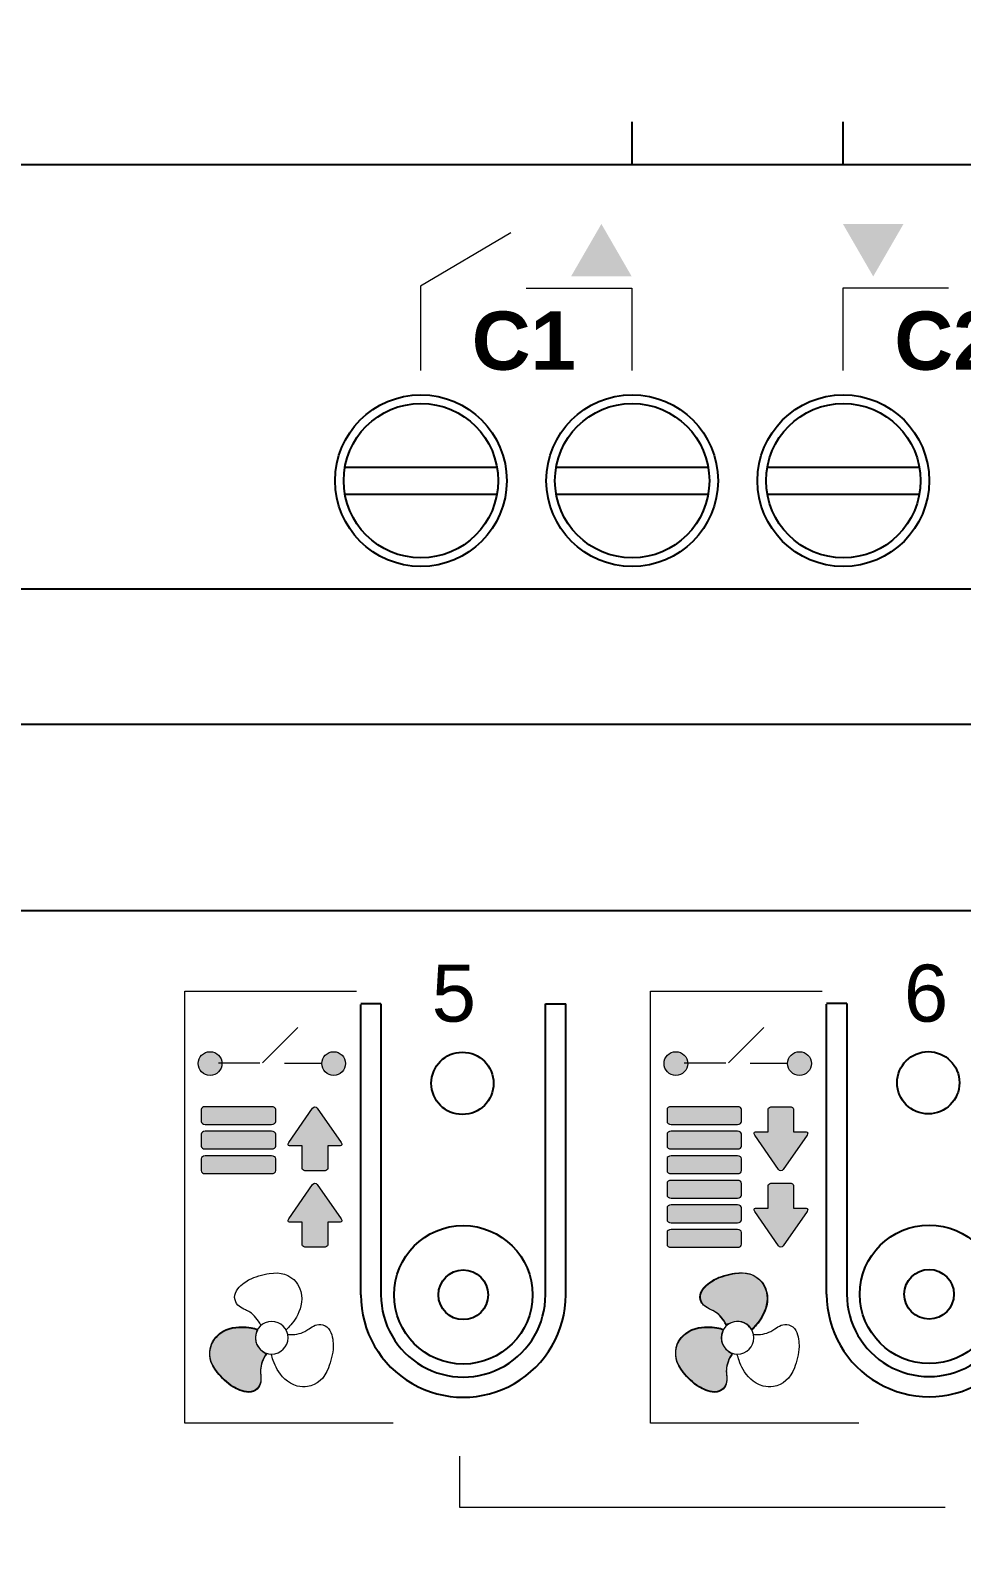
# Model space of a CAD drawing. Header units: millimetres. Extents: x -174 to 283928, y 1291 to 21053.
# Drawn here: x 9921.09 to 9949.08, y 20544.6 to 20590.21 of the extents above; entities that cross this region are included whole.
import ezdxf
from ezdxf.enums import TextEntityAlignment as Align

# ---------------------------------------------------------------- set-up
doc = ezdxf.new("R2010")
doc.units = ezdxf.units.MM
doc.layers.add('Enclosure', color=7, linetype='Continuous')
doc.layers.add('Serigraph', color=7, linetype='Continuous')
doc.styles.add('Arial Rounded', font='')
doc.styles.get("Standard").update_dxf_attribs({"font": 'arial.ttf'})
doc.styles.get('Arial Rounded').set_extended_font_data('Arial Rounded MT Bold')

# ---------------------------------------------------------------- blocks, each defined once
blk = doc.blocks.new('*U215')
at = {"ltscale": 2}
blk.add_lwpolyline([(0, 20), (0, -20), (840, -20), (840, 20), (0, 20)], dxfattribs=at)
blk = doc.blocks.new('ZIO-MB24_ENVOLVENTE')
at = {"layer": 'Enclosure'}
for p, q in [((0, 45), (211.6, 45)), ((9.504, 32.245), (202.283, 32.245)), ((202.283, 28.172), (9.504, 28.172)), ((211.6, 22.571), (0, 22.571)), ((75.936, 11.026), (75.936, 19.751)), ((76.543, 19.768), (76.543, 11.026)), ((81.487, 11.026), (81.487, 19.768)), ((82.094, 11.026), (82.094, 19.768)), ((89.936, 11.042), (89.936, 19.767)), ((90.543, 19.784), (90.543, 11.042))]:
    blk.add_line(p, q, dxfattribs=at)
at = {"layer": 'Enclosure', "lineweight": 25}
for p, q in [((76.543, 19.768), (75.936, 19.768)), ((81.487, 19.768), (82.094, 19.768)), ((90.543, 19.784), (89.936, 19.784))]:
    blk.add_line(p, q, dxfattribs=at)
at = {"layer": 'Enclosure'}
for points in [[(75.457, 35.901), (80.027, 35.901)], [(81.806, 35.901), (86.376, 35.901)], [(88.151, 35.901), (92.721, 35.901)], [(75.457, 35.095), (80.027, 35.095)], [(81.806, 35.095), (86.376, 35.095)], [(88.151, 35.095), (92.721, 35.095)]]:
    blk.add_lwpolyline(points, dxfattribs=at)
for centre, radius in [((77.742, 35.498), 2.58), ((84.091, 35.498), 2.58), ((90.436, 35.498), 2.58), ((77.742, 35.498), 2.32), ((84.091, 35.498), 2.32), ((90.436, 35.498), 2.32), ((78.99, 17.383), 0.936), ((92.99, 17.399), 0.936), ((79.015, 11.026), 2.081), ((93.015, 11.042), 2.081), ((79.015, 11.026), 0.746), ((93.015, 11.042), 0.746)]:
    blk.add_circle(centre, radius, dxfattribs=at)
for centre, radius, start in [((79.015, 11.026), 3.079, 180.0011), ((79.015, 11.026), 2.472, 179.9966), ((93.015, 11.042), 3.079, 180.0011), ((93.015, 11.042), 2.472, 179.9966)]:
    blk.add_arc(centre, radius, start, 0.0011, dxfattribs=at)
blk = doc.blocks.new('ZIO-MB24_SERIGRAFIA')
at = {"layer": 'Serigraph'}
h = blk.add_hatch(color=256, dxfattribs=at)
h.dxf.hatch_style = 2
h.paths.add_polyline_path([(84.077, 41.637), (83.166, 43.215), (82.254, 41.637)])
h = blk.add_hatch(color=256, dxfattribs=at)
h.dxf.hatch_style = 2
h.paths.add_polyline_path([(92.246, 43.215), (91.335, 41.637), (90.424, 43.215)])
h = blk.add_hatch(color=256, dxfattribs=at)
h.dxf.hatch_style = 1
h.paths.add_polyline_path([(71.762, 17.976, 1), (71.049, 17.976, 1)])
h = blk.add_hatch(color=256, dxfattribs=at)
h.dxf.hatch_style = 1
h.paths.add_polyline_path([(75.476, 17.976, 1), (74.763, 17.976, 1)])
h = blk.add_hatch(color=256, dxfattribs=at)
h.dxf.hatch_style = 1
h.paths.add_polyline_path([(85.762, 17.976, 1), (85.049, 17.976, 1)])
h = blk.add_hatch(color=256, dxfattribs=at)
h.dxf.hatch_style = 1
h.paths.add_polyline_path([(89.476, 17.976, 1), (88.763, 17.976, 1)])
h = blk.add_hatch(color=256, dxfattribs=at)
h.dxf.hatch_style = 2
edge = h.paths.add_edge_path()
edge.add_spline(control_points=[(71.262, 16.68), (71.194, 16.68), (71.138, 16.64), (71.138, 16.592), (71.138, 16.592), (71.138, 16.592), (71.138, 16.592), (71.138, 16.592), (71.138, 16.236), (71.138, 16.236), (71.138, 16.187), (71.194, 16.147), (71.262, 16.147), (71.262, 16.147), (71.262, 16.147), (71.262, 16.147), (71.262, 16.147), (73.256, 16.147), (73.256, 16.147), (73.325, 16.147), (73.381, 16.187), (73.381, 16.236), (73.381, 16.236), (73.381, 16.236), (73.381, 16.236), (73.381, 16.236), (73.381, 16.592), (73.381, 16.592), (73.381, 16.64), (73.325, 16.68), (73.256, 16.68), (73.256, 16.68), (73.256, 16.68), (73.256, 16.68), (73.256, 16.68), (71.262, 16.68), (71.262, 16.68)], knot_values=[0, 0, 0, 0, 1, 1, 1, 2, 2, 2, 3, 3, 3, 4, 4, 4, 5, 5, 5, 6, 6, 6, 7, 7, 7, 8, 8, 8, 9, 9, 9, 10, 10, 10, 11, 11, 11, 12, 12, 12, 12], degree=3, periodic=0)
h = blk.add_hatch(color=256, dxfattribs=at)
h.dxf.hatch_style = 2
edge = h.paths.add_edge_path()
edge.add_spline(control_points=[(75.345, 15.604), (75.345, 15.604), (74.628, 16.638), (74.628, 16.638), (74.589, 16.693), (74.526, 16.693), (74.488, 16.638), (74.488, 16.638), (73.771, 15.604), (73.771, 15.604), (73.735, 15.553), (73.747, 15.51), (73.796, 15.504), (73.796, 15.504), (74.175, 15.504), (74.175, 15.504), (74.175, 15.504), (74.175, 14.821), (74.175, 14.821), (74.175, 14.783), (74.232, 14.751), (74.302, 14.751), (74.302, 14.751), (74.813, 14.751), (74.813, 14.751), (74.883, 14.751), (74.941, 14.783), (74.941, 14.821), (74.941, 14.821), (74.941, 15.504), (74.941, 15.504), (74.941, 15.504), (75.32, 15.504), (75.32, 15.504), (75.368, 15.51), (75.381, 15.553), (75.345, 15.604)], knot_values=[0, 0, 0, 0, 1, 1, 1, 2, 2, 2, 3, 3, 3, 4, 4, 4, 5, 5, 5, 6, 6, 6, 7, 7, 7, 8, 8, 8, 9, 9, 9, 10, 10, 10, 11, 11, 11, 12, 12, 12, 12], degree=3, periodic=0)
h = blk.add_hatch(color=256, dxfattribs=at)
h.dxf.hatch_style = 2
edge = h.paths.add_edge_path()
edge.add_spline(control_points=[(85.262, 16.68), (85.194, 16.68), (85.138, 16.64), (85.138, 16.592), (85.138, 16.592), (85.138, 16.592), (85.138, 16.592), (85.138, 16.592), (85.138, 16.236), (85.138, 16.236), (85.138, 16.187), (85.194, 16.147), (85.262, 16.147), (85.262, 16.147), (85.262, 16.147), (85.262, 16.147), (85.262, 16.147), (87.256, 16.147), (87.256, 16.147), (87.325, 16.147), (87.381, 16.187), (87.381, 16.236), (87.381, 16.236), (87.381, 16.236), (87.381, 16.236), (87.381, 16.236), (87.381, 16.592), (87.381, 16.592), (87.381, 16.64), (87.325, 16.68), (87.256, 16.68), (87.256, 16.68), (87.256, 16.68), (87.256, 16.68), (87.256, 16.68), (85.262, 16.68), (85.262, 16.68)], knot_values=[0, 0, 0, 0, 1, 1, 1, 2, 2, 2, 3, 3, 3, 4, 4, 4, 5, 5, 5, 6, 6, 6, 7, 7, 7, 8, 8, 8, 9, 9, 9, 10, 10, 10, 11, 11, 11, 12, 12, 12, 12], degree=3, periodic=0)
h = blk.add_hatch(color=256, dxfattribs=at)
h.dxf.hatch_style = 2
edge = h.paths.add_edge_path()
edge.add_spline(control_points=[(87.773, 15.827), (87.773, 15.827), (88.49, 14.793), (88.49, 14.793), (88.528, 14.737), (88.591, 14.737), (88.63, 14.793), (88.63, 14.793), (89.347, 15.827), (89.347, 15.827), (89.382, 15.878), (89.37, 15.92), (89.322, 15.926), (89.322, 15.926), (88.943, 15.926), (88.943, 15.926), (88.943, 15.926), (88.943, 16.609), (88.943, 16.609), (88.943, 16.648), (88.885, 16.68), (88.815, 16.68), (88.815, 16.68), (88.304, 16.68), (88.304, 16.68), (88.234, 16.68), (88.177, 16.648), (88.177, 16.609), (88.177, 16.609), (88.177, 15.926), (88.177, 15.926), (88.177, 15.926), (87.797, 15.926), (87.797, 15.926), (87.749, 15.92), (87.737, 15.878), (87.773, 15.827)], knot_values=[0, 0, 0, 0, 1, 1, 1, 2, 2, 2, 3, 3, 3, 4, 4, 4, 5, 5, 5, 6, 6, 6, 7, 7, 7, 8, 8, 8, 9, 9, 9, 10, 10, 10, 11, 11, 11, 12, 12, 12, 12], degree=3, periodic=0)
h = blk.add_hatch(color=256, dxfattribs=at)
h.dxf.hatch_style = 2
edge = h.paths.add_edge_path()
edge.add_spline(control_points=[(71.262, 15.942), (71.194, 15.942), (71.138, 15.902), (71.138, 15.853), (71.138, 15.853), (71.138, 15.853), (71.138, 15.853), (71.138, 15.853), (71.138, 15.498), (71.138, 15.498), (71.138, 15.449), (71.194, 15.409), (71.262, 15.409), (71.262, 15.409), (71.262, 15.409), (71.262, 15.409), (71.262, 15.409), (73.256, 15.409), (73.256, 15.409), (73.325, 15.409), (73.381, 15.449), (73.381, 15.498), (73.381, 15.498), (73.381, 15.498), (73.381, 15.498), (73.381, 15.498), (73.381, 15.853), (73.381, 15.853), (73.381, 15.902), (73.325, 15.942), (73.256, 15.942), (73.256, 15.942), (73.256, 15.942), (73.256, 15.942), (73.256, 15.942), (71.262, 15.942), (71.262, 15.942)], knot_values=[0, 0, 0, 0, 1, 1, 1, 2, 2, 2, 3, 3, 3, 4, 4, 4, 5, 5, 5, 6, 6, 6, 7, 7, 7, 8, 8, 8, 9, 9, 9, 10, 10, 10, 11, 11, 11, 12, 12, 12, 12], degree=3, periodic=0)
h = blk.add_hatch(color=256, dxfattribs=at)
h.dxf.hatch_style = 2
edge = h.paths.add_edge_path()
edge.add_spline(control_points=[(85.262, 15.942), (85.194, 15.942), (85.138, 15.902), (85.138, 15.853), (85.138, 15.853), (85.138, 15.853), (85.138, 15.853), (85.138, 15.853), (85.138, 15.498), (85.138, 15.498), (85.138, 15.449), (85.194, 15.409), (85.262, 15.409), (85.262, 15.409), (85.262, 15.409), (85.262, 15.409), (85.262, 15.409), (87.256, 15.409), (87.256, 15.409), (87.325, 15.409), (87.381, 15.449), (87.381, 15.498), (87.381, 15.498), (87.381, 15.498), (87.381, 15.498), (87.381, 15.498), (87.381, 15.853), (87.381, 15.853), (87.381, 15.902), (87.325, 15.942), (87.256, 15.942), (87.256, 15.942), (87.256, 15.942), (87.256, 15.942), (87.256, 15.942), (85.262, 15.942), (85.262, 15.942)], knot_values=[0, 0, 0, 0, 1, 1, 1, 2, 2, 2, 3, 3, 3, 4, 4, 4, 5, 5, 5, 6, 6, 6, 7, 7, 7, 8, 8, 8, 9, 9, 9, 10, 10, 10, 11, 11, 11, 12, 12, 12, 12], degree=3, periodic=0)
h = blk.add_hatch(color=256, dxfattribs=at)
h.dxf.hatch_style = 2
edge = h.paths.add_edge_path()
edge.add_spline(control_points=[(71.262, 15.203), (71.194, 15.203), (71.138, 15.163), (71.138, 15.115), (71.138, 15.115), (71.138, 15.115), (71.138, 15.115), (71.138, 15.115), (71.138, 14.759), (71.138, 14.759), (71.138, 14.71), (71.194, 14.67), (71.262, 14.67), (71.262, 14.67), (71.262, 14.67), (71.262, 14.67), (71.262, 14.67), (73.256, 14.67), (73.256, 14.67), (73.325, 14.67), (73.381, 14.71), (73.381, 14.759), (73.381, 14.759), (73.381, 14.759), (73.381, 14.759), (73.381, 14.759), (73.381, 15.115), (73.381, 15.115), (73.381, 15.163), (73.325, 15.203), (73.256, 15.203), (73.256, 15.203), (73.256, 15.203), (73.256, 15.203), (73.256, 15.203), (71.262, 15.203), (71.262, 15.203)], knot_values=[0, 0, 0, 0, 1, 1, 1, 2, 2, 2, 3, 3, 3, 4, 4, 4, 5, 5, 5, 6, 6, 6, 7, 7, 7, 8, 8, 8, 9, 9, 9, 10, 10, 10, 11, 11, 11, 12, 12, 12, 12], degree=3, periodic=0)
h = blk.add_hatch(color=256, dxfattribs=at)
h.dxf.hatch_style = 2
edge = h.paths.add_edge_path()
edge.add_spline(control_points=[(85.262, 15.203), (85.194, 15.203), (85.138, 15.163), (85.138, 15.115), (85.138, 15.115), (85.138, 15.115), (85.138, 15.115), (85.138, 15.115), (85.138, 14.759), (85.138, 14.759), (85.138, 14.71), (85.194, 14.67), (85.262, 14.67), (85.262, 14.67), (85.262, 14.67), (85.262, 14.67), (85.262, 14.67), (87.256, 14.67), (87.256, 14.67), (87.325, 14.67), (87.381, 14.71), (87.381, 14.759), (87.381, 14.759), (87.381, 14.759), (87.381, 14.759), (87.381, 14.759), (87.381, 15.115), (87.381, 15.115), (87.381, 15.163), (87.325, 15.203), (87.256, 15.203), (87.256, 15.203), (87.256, 15.203), (87.256, 15.203), (87.256, 15.203), (85.262, 15.203), (85.262, 15.203)], knot_values=[0, 0, 0, 0, 1, 1, 1, 2, 2, 2, 3, 3, 3, 4, 4, 4, 5, 5, 5, 6, 6, 6, 7, 7, 7, 8, 8, 8, 9, 9, 9, 10, 10, 10, 11, 11, 11, 12, 12, 12, 12], degree=3, periodic=0)
h = blk.add_hatch(color=256, dxfattribs=at)
h.dxf.hatch_style = 2
edge = h.paths.add_edge_path()
edge.add_spline(control_points=[(75.345, 13.308), (75.345, 13.308), (74.628, 14.342), (74.628, 14.342), (74.589, 14.398), (74.526, 14.398), (74.488, 14.342), (74.488, 14.342), (73.771, 13.308), (73.771, 13.308), (73.735, 13.257), (73.747, 13.214), (73.796, 13.208), (73.796, 13.208), (74.175, 13.208), (74.175, 13.208), (74.175, 13.208), (74.175, 12.525), (74.175, 12.525), (74.175, 12.486), (74.232, 12.455), (74.302, 12.455), (74.302, 12.455), (74.813, 12.455), (74.813, 12.455), (74.883, 12.455), (74.941, 12.486), (74.941, 12.525), (74.941, 12.525), (74.941, 13.208), (74.941, 13.208), (74.941, 13.208), (75.32, 13.208), (75.32, 13.208), (75.368, 13.214), (75.381, 13.257), (75.345, 13.308)], knot_values=[0, 0, 0, 0, 1, 1, 1, 2, 2, 2, 3, 3, 3, 4, 4, 4, 5, 5, 5, 6, 6, 6, 7, 7, 7, 8, 8, 8, 9, 9, 9, 10, 10, 10, 11, 11, 11, 12, 12, 12, 12], degree=3, periodic=0)
h = blk.add_hatch(color=256, dxfattribs=at)
h.dxf.hatch_style = 2
edge = h.paths.add_edge_path()
edge.add_spline(control_points=[(85.262, 14.465), (85.194, 14.465), (85.138, 14.425), (85.138, 14.376), (85.138, 14.376), (85.138, 14.376), (85.138, 14.376), (85.138, 14.376), (85.138, 14.021), (85.138, 14.021), (85.138, 13.972), (85.194, 13.932), (85.262, 13.932), (85.262, 13.932), (85.262, 13.932), (85.262, 13.932), (85.262, 13.932), (87.256, 13.932), (87.256, 13.932), (87.325, 13.932), (87.381, 13.972), (87.381, 14.021), (87.381, 14.021), (87.381, 14.021), (87.381, 14.021), (87.381, 14.021), (87.381, 14.376), (87.381, 14.376), (87.381, 14.425), (87.325, 14.465), (87.256, 14.465), (87.256, 14.465), (87.256, 14.465), (87.256, 14.465), (87.256, 14.465), (85.262, 14.465), (85.262, 14.465)], knot_values=[0, 0, 0, 0, 1, 1, 1, 2, 2, 2, 3, 3, 3, 4, 4, 4, 5, 5, 5, 6, 6, 6, 7, 7, 7, 8, 8, 8, 9, 9, 9, 10, 10, 10, 11, 11, 11, 12, 12, 12, 12], degree=3, periodic=0)
h = blk.add_hatch(color=256, dxfattribs=at)
h.dxf.hatch_style = 2
edge = h.paths.add_edge_path()
edge.add_spline(control_points=[(87.773, 13.531), (87.773, 13.531), (88.49, 12.496), (88.49, 12.496), (88.528, 12.441), (88.591, 12.441), (88.63, 12.496), (88.63, 12.496), (89.347, 13.531), (89.347, 13.531), (89.382, 13.582), (89.37, 13.624), (89.322, 13.631), (89.322, 13.631), (88.943, 13.631), (88.943, 13.631), (88.943, 13.631), (88.943, 14.313), (88.943, 14.313), (88.943, 14.352), (88.885, 14.384), (88.815, 14.384), (88.815, 14.384), (88.304, 14.384), (88.304, 14.384), (88.234, 14.384), (88.177, 14.352), (88.177, 14.313), (88.177, 14.313), (88.177, 13.631), (88.177, 13.631), (88.177, 13.631), (87.797, 13.631), (87.797, 13.631), (87.749, 13.624), (87.737, 13.582), (87.773, 13.531)], knot_values=[0, 0, 0, 0, 1, 1, 1, 2, 2, 2, 3, 3, 3, 4, 4, 4, 5, 5, 5, 6, 6, 6, 7, 7, 7, 8, 8, 8, 9, 9, 9, 10, 10, 10, 11, 11, 11, 12, 12, 12, 12], degree=3, periodic=0)
h = blk.add_hatch(color=256, dxfattribs=at)
h.dxf.hatch_style = 2
edge = h.paths.add_edge_path()
edge.add_spline(control_points=[(85.262, 13.727), (85.194, 13.727), (85.138, 13.686), (85.138, 13.638), (85.138, 13.638), (85.138, 13.638), (85.138, 13.638), (85.138, 13.638), (85.138, 13.283), (85.138, 13.283), (85.138, 13.234), (85.194, 13.193), (85.262, 13.193), (85.262, 13.193), (85.262, 13.193), (85.262, 13.193), (85.262, 13.193), (87.256, 13.193), (87.256, 13.193), (87.325, 13.193), (87.381, 13.234), (87.381, 13.283), (87.381, 13.283), (87.381, 13.283), (87.381, 13.283), (87.381, 13.283), (87.381, 13.638), (87.381, 13.638), (87.381, 13.686), (87.325, 13.727), (87.256, 13.727), (87.256, 13.727), (87.256, 13.727), (87.256, 13.727), (87.256, 13.727), (85.262, 13.727), (85.262, 13.727)], knot_values=[0, 0, 0, 0, 1, 1, 1, 2, 2, 2, 3, 3, 3, 4, 4, 4, 5, 5, 5, 6, 6, 6, 7, 7, 7, 8, 8, 8, 9, 9, 9, 10, 10, 10, 11, 11, 11, 12, 12, 12, 12], degree=3, periodic=0)
h = blk.add_hatch(color=256, dxfattribs=at)
h.dxf.hatch_style = 2
edge = h.paths.add_edge_path()
edge.add_spline(control_points=[(85.262, 12.988), (85.194, 12.988), (85.138, 12.948), (85.138, 12.9), (85.138, 12.9), (85.138, 12.9), (85.138, 12.9), (85.138, 12.9), (85.138, 12.544), (85.138, 12.544), (85.138, 12.495), (85.194, 12.455), (85.262, 12.455), (85.262, 12.455), (85.262, 12.455), (85.262, 12.455), (85.262, 12.455), (87.256, 12.455), (87.256, 12.455), (87.325, 12.455), (87.381, 12.495), (87.381, 12.544), (87.381, 12.544), (87.381, 12.544), (87.381, 12.544), (87.381, 12.544), (87.381, 12.9), (87.381, 12.9), (87.381, 12.948), (87.325, 12.988), (87.256, 12.988), (87.256, 12.988), (87.256, 12.988), (87.256, 12.988), (87.256, 12.988), (85.262, 12.988), (85.262, 12.988)], knot_values=[0, 0, 0, 0, 1, 1, 1, 2, 2, 2, 3, 3, 3, 4, 4, 4, 5, 5, 5, 6, 6, 6, 7, 7, 7, 8, 8, 8, 9, 9, 9, 10, 10, 10, 11, 11, 11, 12, 12, 12, 12], degree=3, periodic=0)
h = blk.add_hatch(color=256, dxfattribs=at)
h.dxf.hatch_style = 2
edge = h.paths.add_edge_path()
edge.add_spline(control_points=[(86.913, 10.121), (86.832, 10.286), (86.713, 10.428), (86.58, 10.516), (86.542, 10.542), (86.497, 10.563), (86.448, 10.585), (86.323, 10.645), (86.182, 10.711), (86.137, 10.888), (86.114, 10.976), (86.13, 11.066), (86.181, 11.156), (86.271, 11.311), (86.45, 11.426), (86.547, 11.481), (86.742, 11.588), (86.97, 11.641), (87.169, 11.675), (87.501, 11.735), (87.796, 11.64), (87.975, 11.414), (88.035, 11.337), (88.086, 11.237), (88.115, 11.139), (88.199, 10.838), (88.089, 10.553), (87.981, 10.366), (87.934, 10.284), (87.877, 10.205), (87.814, 10.13), (87.766, 10.075), (87.72, 10.026), (87.675, 9.984), (87.675, 9.984), (87.531, 10.21), (87.306, 10.224), (87.103, 10.237), (86.913, 10.121), (86.913, 10.121)], knot_values=[0, 0, 0, 0, 1, 1, 1, 2, 2, 2, 3, 3, 3, 4, 4, 4, 5, 5, 5, 6, 6, 6, 7, 7, 7, 8, 8, 8, 9, 9, 9, 10, 10, 10, 11, 11, 11, 12, 12, 12, 13, 13, 13, 13], degree=3, periodic=0)
h = blk.add_hatch(color=256, dxfattribs=at)
h.dxf.hatch_style = 2
edge = h.paths.add_edge_path()
edge.add_spline(control_points=[(73.098, 9.245), (72.995, 9.093), (72.931, 8.918), (72.921, 8.76), (72.919, 8.713), (72.923, 8.664), (72.928, 8.611), (72.939, 8.473), (72.952, 8.318), (72.821, 8.189), (72.756, 8.126), (72.67, 8.094), (72.567, 8.094), (72.388, 8.094), (72.198, 8.191), (72.103, 8.249), (71.912, 8.364), (71.753, 8.535), (71.624, 8.691), (71.406, 8.948), (71.34, 9.25), (71.447, 9.519), (71.483, 9.609), (71.544, 9.703), (71.615, 9.777), (71.834, 10.001), (72.135, 10.048), (72.351, 10.048), (72.446, 10.048), (72.543, 10.039), (72.639, 10.021), (72.71, 10.007), (72.776, 9.991), (72.835, 9.974), (72.835, 9.974), (72.711, 9.736), (72.812, 9.534), (72.902, 9.352), (73.098, 9.245), (73.098, 9.245)], knot_values=[0, 0, 0, 0, 1, 1, 1, 2, 2, 2, 3, 3, 3, 4, 4, 4, 5, 5, 5, 6, 6, 6, 7, 7, 7, 8, 8, 8, 9, 9, 9, 10, 10, 10, 11, 11, 11, 12, 12, 12, 13, 13, 13, 13], degree=3, periodic=0)
h = blk.add_hatch(color=256, dxfattribs=at)
h.dxf.hatch_style = 2
edge = h.paths.add_edge_path()
edge.add_spline(control_points=[(87.098, 9.245), (86.995, 9.093), (86.931, 8.918), (86.921, 8.76), (86.919, 8.713), (86.923, 8.664), (86.928, 8.611), (86.939, 8.473), (86.952, 8.318), (86.821, 8.189), (86.756, 8.126), (86.67, 8.094), (86.567, 8.094), (86.388, 8.094), (86.198, 8.191), (86.103, 8.249), (85.912, 8.364), (85.753, 8.535), (85.624, 8.691), (85.406, 8.948), (85.34, 9.25), (85.447, 9.519), (85.483, 9.609), (85.544, 9.703), (85.615, 9.777), (85.834, 10.001), (86.135, 10.048), (86.351, 10.048), (86.446, 10.048), (86.543, 10.039), (86.639, 10.021), (86.71, 10.007), (86.776, 9.991), (86.835, 9.974), (86.835, 9.974), (86.711, 9.736), (86.812, 9.534), (86.902, 9.352), (87.098, 9.245), (87.098, 9.245)], knot_values=[0, 0, 0, 0, 1, 1, 1, 2, 2, 2, 3, 3, 3, 4, 4, 4, 5, 5, 5, 6, 6, 6, 7, 7, 7, 8, 8, 8, 9, 9, 9, 10, 10, 10, 11, 11, 11, 12, 12, 12, 13, 13, 13, 13], degree=3, periodic=0)
at = {"layer": 'Serigraph', "lineweight": 18}
for p, q in [((80.441, 42.944), (77.726, 41.346)), ((77.726, 41.346), (77.726, 38.808)), ((80.901, 41.283), (84.077, 41.283)), ((84.077, 41.283), (84.077, 38.808)), ((93.599, 41.283), (90.424, 41.283)), ((90.424, 41.283), (90.424, 38.808)), ((74.045, 19.059), (72.985, 17.998)), ((88.045, 19.059), (86.985, 17.998)), ((72.906, 17.985), (71.656, 17.985)), ((74.763, 17.976), (73.639, 17.976)), ((86.906, 17.985), (85.656, 17.985)), ((88.763, 17.976), (87.639, 17.976))]:
    blk.add_line(p, q, dxfattribs=at)
at = {"layer": 'Serigraph', "lineweight": 9}
for p, q in [((70.643, 7.172), (70.643, 20.149)), ((70.643, 20.149), (75.805, 20.149)), ((84.643, 7.172), (84.643, 20.149)), ((84.643, 20.149), (89.805, 20.149)), ((76.905, 7.172), (70.643, 7.172)), ((90.905, 7.172), (84.643, 7.172)), ((78.908, 4.635), (78.908, 6.177)), ((93.498, 4.635), (78.908, 4.635))]:
    blk.add_line(p, q, dxfattribs=at)
at = {"layer": 'Serigraph', "lineweight": 0}
for p, q in [((72.931, 10.11), (72.931, 10.11)), ((86.931, 10.11), (86.931, 10.11)), ((73.745, 9.833), (73.745, 9.833))]:
    blk.add_line(p, q, dxfattribs=at)
at = {"layer": 'Serigraph', "lineweight": 5}
for centre in [(71.406, 17.976), (75.12, 17.976), (85.406, 17.976), (89.12, 17.976)]:
    blk.add_circle(centre, 0.357, dxfattribs=at)
at = {"layer": 'Serigraph', "lineweight": 0}
for points in [[(71.262, 16.68), (71.194, 16.68), (71.138, 16.64), (71.138, 16.592)], [(71.138, 16.592), (71.138, 16.592), (71.138, 16.236), (71.138, 16.236)], [(73.256, 16.68), (73.256, 16.68), (71.262, 16.68), (71.262, 16.68)], [(73.381, 16.592), (73.381, 16.64), (73.325, 16.68), (73.256, 16.68)], [(73.381, 16.236), (73.381, 16.236), (73.381, 16.592), (73.381, 16.592)], [(85.262, 16.68), (85.194, 16.68), (85.138, 16.64), (85.138, 16.592)], [(85.138, 16.592), (85.138, 16.592), (85.138, 16.236), (85.138, 16.236)], [(87.256, 16.68), (87.256, 16.68), (85.262, 16.68), (85.262, 16.68)], [(87.381, 16.592), (87.381, 16.64), (87.325, 16.68), (87.256, 16.68)], [(87.381, 16.236), (87.381, 16.236), (87.381, 16.592), (87.381, 16.592)], [(71.138, 16.236), (71.138, 16.187), (71.194, 16.147), (71.262, 16.147)], [(71.262, 16.147), (71.262, 16.147), (73.256, 16.147), (73.256, 16.147)], [(73.256, 16.147), (73.325, 16.147), (73.381, 16.187), (73.381, 16.236)], [(85.138, 16.236), (85.138, 16.187), (85.194, 16.147), (85.262, 16.147)], [(85.262, 16.147), (85.262, 16.147), (87.256, 16.147), (87.256, 16.147)], [(87.256, 16.147), (87.325, 16.147), (87.381, 16.187), (87.381, 16.236)], [(71.262, 15.942), (71.194, 15.942), (71.138, 15.902), (71.138, 15.853)], [(71.138, 15.853), (71.138, 15.853), (71.138, 15.498), (71.138, 15.498)], [(73.256, 15.942), (73.256, 15.942), (71.262, 15.942), (71.262, 15.942)], [(73.381, 15.853), (73.381, 15.902), (73.325, 15.942), (73.256, 15.942)], [(73.381, 15.498), (73.381, 15.498), (73.381, 15.853), (73.381, 15.853)], [(85.262, 15.942), (85.194, 15.942), (85.138, 15.902), (85.138, 15.853)], [(85.138, 15.853), (85.138, 15.853), (85.138, 15.498), (85.138, 15.498)], [(87.256, 15.942), (87.256, 15.942), (85.262, 15.942), (85.262, 15.942)], [(87.381, 15.853), (87.381, 15.902), (87.325, 15.942), (87.256, 15.942)], [(87.381, 15.498), (87.381, 15.498), (87.381, 15.853), (87.381, 15.853)], [(71.138, 15.498), (71.138, 15.449), (71.194, 15.409), (71.262, 15.409)], [(71.262, 15.203), (71.194, 15.203), (71.138, 15.163), (71.138, 15.115)], [(71.138, 15.115), (71.138, 15.115), (71.138, 14.759), (71.138, 14.759)], [(71.262, 15.409), (71.262, 15.409), (73.256, 15.409), (73.256, 15.409)], [(73.256, 15.203), (73.256, 15.203), (71.262, 15.203), (71.262, 15.203)], [(73.256, 15.409), (73.325, 15.409), (73.381, 15.449), (73.381, 15.498)], [(73.381, 15.115), (73.381, 15.163), (73.325, 15.203), (73.256, 15.203)], [(73.381, 14.759), (73.381, 14.759), (73.381, 15.115), (73.381, 15.115)], [(85.138, 15.498), (85.138, 15.449), (85.194, 15.409), (85.262, 15.409)], [(85.262, 15.203), (85.194, 15.203), (85.138, 15.163), (85.138, 15.115)], [(85.138, 15.115), (85.138, 15.115), (85.138, 14.759), (85.138, 14.759)], [(85.262, 15.409), (85.262, 15.409), (87.256, 15.409), (87.256, 15.409)], [(87.256, 15.203), (87.256, 15.203), (85.262, 15.203), (85.262, 15.203)], [(87.256, 15.409), (87.325, 15.409), (87.381, 15.449), (87.381, 15.498)], [(87.381, 15.115), (87.381, 15.163), (87.325, 15.203), (87.256, 15.203)], [(87.381, 14.759), (87.381, 14.759), (87.381, 15.115), (87.381, 15.115)], [(71.138, 14.759), (71.138, 14.71), (71.194, 14.67), (71.262, 14.67)], [(71.262, 14.67), (71.262, 14.67), (73.256, 14.67), (73.256, 14.67)], [(73.256, 14.67), (73.325, 14.67), (73.381, 14.71), (73.381, 14.759)], [(85.138, 14.759), (85.138, 14.71), (85.194, 14.67), (85.262, 14.67)], [(85.262, 14.67), (85.262, 14.67), (87.256, 14.67), (87.256, 14.67)], [(87.256, 14.67), (87.325, 14.67), (87.381, 14.71), (87.381, 14.759)], [(85.262, 14.465), (85.194, 14.465), (85.138, 14.425), (85.138, 14.376)], [(85.138, 14.376), (85.138, 14.376), (85.138, 14.021), (85.138, 14.021)], [(87.256, 14.465), (87.256, 14.465), (85.262, 14.465), (85.262, 14.465)], [(87.381, 14.376), (87.381, 14.425), (87.325, 14.465), (87.256, 14.465)], [(87.381, 14.021), (87.381, 14.021), (87.381, 14.376), (87.381, 14.376)], [(85.138, 14.021), (85.138, 13.972), (85.194, 13.932), (85.262, 13.932)], [(85.262, 13.727), (85.194, 13.727), (85.138, 13.686), (85.138, 13.638)], [(85.262, 13.932), (85.262, 13.932), (87.256, 13.932), (87.256, 13.932)], [(87.256, 13.727), (87.256, 13.727), (85.262, 13.727), (85.262, 13.727)], [(87.256, 13.932), (87.325, 13.932), (87.381, 13.972), (87.381, 14.021)], [(87.381, 13.638), (87.381, 13.686), (87.325, 13.727), (87.256, 13.727)], [(85.138, 13.638), (85.138, 13.638), (85.138, 13.283), (85.138, 13.283)], [(85.138, 13.283), (85.138, 13.234), (85.194, 13.193), (85.262, 13.193)], [(87.256, 13.193), (87.325, 13.193), (87.381, 13.234), (87.381, 13.283)], [(87.381, 13.283), (87.381, 13.283), (87.381, 13.638), (87.381, 13.638)], [(85.262, 12.988), (85.194, 12.988), (85.138, 12.948), (85.138, 12.9)], [(85.138, 12.9), (85.138, 12.9), (85.138, 12.544), (85.138, 12.544)], [(85.262, 13.193), (85.262, 13.193), (87.256, 13.193), (87.256, 13.193)], [(87.256, 12.988), (87.256, 12.988), (85.262, 12.988), (85.262, 12.988)], [(87.381, 12.9), (87.381, 12.948), (87.325, 12.988), (87.256, 12.988)], [(87.381, 12.544), (87.381, 12.544), (87.381, 12.9), (87.381, 12.9)], [(85.138, 12.544), (85.138, 12.495), (85.194, 12.455), (85.262, 12.455)], [(85.262, 12.455), (85.262, 12.455), (87.256, 12.455), (87.256, 12.455)], [(87.256, 12.455), (87.325, 12.455), (87.381, 12.495), (87.381, 12.544)], [(86.181, 11.156), (86.271, 11.311), (86.45, 11.426), (86.547, 11.481)], [(86.547, 11.481), (86.742, 11.588), (86.97, 11.641), (87.169, 11.675)], [(87.169, 11.675), (87.501, 11.735), (87.796, 11.64), (87.975, 11.414)], [(87.975, 11.414), (88.035, 11.337), (88.086, 11.237), (88.115, 11.139)], [(86.137, 10.888), (86.114, 10.976), (86.13, 11.066), (86.181, 11.156)], [(88.115, 11.139), (88.199, 10.838), (88.089, 10.553), (87.981, 10.366)], [(86.448, 10.585), (86.323, 10.645), (86.182, 10.711), (86.137, 10.888)], [(86.58, 10.516), (86.542, 10.542), (86.497, 10.563), (86.448, 10.585)], [(86.913, 10.121), (86.832, 10.286), (86.713, 10.428), (86.58, 10.516)], [(87.306, 10.224), (87.103, 10.237), (86.913, 10.121), (86.913, 10.121)], [(87.675, 9.984), (87.675, 9.984), (87.531, 10.21), (87.306, 10.224)], [(87.814, 10.13), (87.766, 10.075), (87.72, 10.026), (87.675, 9.984)], [(87.981, 10.366), (87.934, 10.284), (87.877, 10.205), (87.814, 10.13)], [(71.447, 9.519), (71.483, 9.609), (71.544, 9.703), (71.615, 9.777)], [(72.639, 10.021), (72.71, 10.007), (72.776, 9.991), (72.835, 9.974)], [(72.835, 9.974), (72.835, 9.974), (72.711, 9.736), (72.812, 9.534)], [(85.447, 9.519), (85.483, 9.609), (85.544, 9.703), (85.615, 9.777)], [(86.639, 10.021), (86.71, 10.007), (86.776, 9.991), (86.835, 9.974)], [(86.835, 9.974), (86.835, 9.974), (86.711, 9.736), (86.812, 9.534)], [(71.624, 8.691), (71.406, 8.948), (71.34, 9.25), (71.447, 9.519)], [(72.812, 9.534), (72.902, 9.352), (73.098, 9.245), (73.098, 9.245)], [(73.098, 9.245), (72.995, 9.093), (72.931, 8.918), (72.921, 8.76)], [(85.624, 8.691), (85.406, 8.948), (85.34, 9.25), (85.447, 9.519)], [(86.812, 9.534), (86.902, 9.352), (87.098, 9.245), (87.098, 9.245)], [(87.098, 9.245), (86.995, 9.093), (86.931, 8.918), (86.921, 8.76)], [(72.103, 8.249), (71.912, 8.364), (71.753, 8.535), (71.624, 8.691)], [(72.921, 8.76), (72.919, 8.713), (72.923, 8.664), (72.928, 8.611)], [(86.103, 8.249), (85.912, 8.364), (85.753, 8.535), (85.624, 8.691)], [(86.921, 8.76), (86.919, 8.713), (86.923, 8.664), (86.928, 8.611)], [(72.928, 8.611), (72.939, 8.473), (72.952, 8.318), (72.821, 8.189)], [(86.928, 8.611), (86.939, 8.473), (86.952, 8.318), (86.821, 8.189)]]:
    blk.add_open_spline(points, degree=3, dxfattribs=at)
for points, knots in [([(75.345, 15.604), (75.345, 15.604), (74.628, 16.638), (74.628, 16.638), (74.589, 16.693), (74.526, 16.693), (74.488, 16.638), (74.488, 16.638), (73.771, 15.604), (73.771, 15.604), (73.735, 15.553), (73.747, 15.51), (73.796, 15.504), (73.796, 15.504), (74.175, 15.504), (74.175, 15.504), (74.175, 15.504), (74.175, 14.821), (74.175, 14.821), (74.175, 14.783), (74.232, 14.751), (74.302, 14.751), (74.302, 14.751), (74.813, 14.751), (74.813, 14.751), (74.883, 14.751), (74.941, 14.783), (74.941, 14.821), (74.941, 14.821), (74.941, 15.504), (74.941, 15.504), (74.941, 15.504), (75.32, 15.504), (75.32, 15.504), (75.368, 15.51), (75.381, 15.553), (75.345, 15.604)], [0, 0, 0, 0, 1, 1, 1, 2, 2, 2, 3, 3, 3, 4, 4, 4, 5, 5, 5, 6, 6, 6, 7, 7, 7, 8, 8, 8, 9, 9, 9, 10, 10, 10, 11, 11, 11, 12, 12, 12, 12]), ([(87.773, 15.827), (87.773, 15.827), (88.49, 14.793), (88.49, 14.793), (88.528, 14.737), (88.591, 14.737), (88.63, 14.793), (88.63, 14.793), (89.347, 15.827), (89.347, 15.827), (89.382, 15.878), (89.37, 15.92), (89.322, 15.926), (89.322, 15.926), (88.943, 15.926), (88.943, 15.926), (88.943, 15.926), (88.943, 16.609), (88.943, 16.609), (88.943, 16.648), (88.885, 16.68), (88.815, 16.68), (88.815, 16.68), (88.304, 16.68), (88.304, 16.68), (88.234, 16.68), (88.177, 16.648), (88.177, 16.609), (88.177, 16.609), (88.177, 15.926), (88.177, 15.926), (88.177, 15.926), (87.797, 15.926), (87.797, 15.926), (87.749, 15.92), (87.737, 15.878), (87.773, 15.827)], [0, 0, 0, 0, 1, 1, 1, 2, 2, 2, 3, 3, 3, 4, 4, 4, 5, 5, 5, 6, 6, 6, 7, 7, 7, 8, 8, 8, 9, 9, 9, 10, 10, 10, 11, 11, 11, 12, 12, 12, 12]), ([(75.345, 13.308), (75.345, 13.308), (74.628, 14.342), (74.628, 14.342), (74.589, 14.398), (74.526, 14.398), (74.488, 14.342), (74.488, 14.342), (73.771, 13.308), (73.771, 13.308), (73.735, 13.257), (73.747, 13.214), (73.796, 13.208), (73.796, 13.208), (74.175, 13.208), (74.175, 13.208), (74.175, 13.208), (74.175, 12.525), (74.175, 12.525), (74.175, 12.486), (74.232, 12.455), (74.302, 12.455), (74.302, 12.455), (74.813, 12.455), (74.813, 12.455), (74.883, 12.455), (74.941, 12.486), (74.941, 12.525), (74.941, 12.525), (74.941, 13.208), (74.941, 13.208), (74.941, 13.208), (75.32, 13.208), (75.32, 13.208), (75.368, 13.214), (75.381, 13.257), (75.345, 13.308)], [0, 0, 0, 0, 1, 1, 1, 2, 2, 2, 3, 3, 3, 4, 4, 4, 5, 5, 5, 6, 6, 6, 7, 7, 7, 8, 8, 8, 9, 9, 9, 10, 10, 10, 11, 11, 11, 12, 12, 12, 12]), ([(87.773, 13.531), (87.773, 13.531), (88.49, 12.496), (88.49, 12.496), (88.528, 12.441), (88.591, 12.441), (88.63, 12.496), (88.63, 12.496), (89.347, 13.531), (89.347, 13.531), (89.382, 13.582), (89.37, 13.624), (89.322, 13.631), (89.322, 13.631), (88.943, 13.631), (88.943, 13.631), (88.943, 13.631), (88.943, 14.313), (88.943, 14.313), (88.943, 14.352), (88.885, 14.384), (88.815, 14.384), (88.815, 14.384), (88.304, 14.384), (88.304, 14.384), (88.234, 14.384), (88.177, 14.352), (88.177, 14.313), (88.177, 14.313), (88.177, 13.631), (88.177, 13.631), (88.177, 13.631), (87.797, 13.631), (87.797, 13.631), (87.749, 13.624), (87.737, 13.582), (87.773, 13.531)], [0, 0, 0, 0, 1, 1, 1, 2, 2, 2, 3, 3, 3, 4, 4, 4, 5, 5, 5, 6, 6, 6, 7, 7, 7, 8, 8, 8, 9, 9, 9, 10, 10, 10, 11, 11, 11, 12, 12, 12, 12]), ([(72.931, 10.11), (72.851, 10.276), (72.731, 10.419), (72.598, 10.506), (72.559, 10.532), (72.513, 10.553), (72.467, 10.575), (72.341, 10.634), (72.198, 10.7), (72.156, 10.877), (72.132, 10.966), (72.148, 11.056), (72.198, 11.145), (72.289, 11.301), (72.467, 11.416), (72.566, 11.471), (72.76, 11.578), (72.989, 11.63), (73.187, 11.666), (73.52, 11.726), (73.814, 11.63), (73.993, 11.404), (74.054, 11.327), (74.104, 11.228), (74.132, 11.129), (74.218, 10.827), (74.108, 10.542), (74, 10.356), (73.952, 10.273), (73.896, 10.194), (73.832, 10.12), (73.783, 10.065), (73.738, 10.017), (73.693, 9.974)], [0, 0, 0, 0, 1, 1, 1, 2, 2, 2, 3, 3, 3, 4, 4, 4, 5, 5, 5, 6, 6, 6, 7, 7, 7, 8, 8, 8, 9, 9, 9, 10, 10, 10, 11, 11, 11, 11]), ([(86.931, 10.11), (86.851, 10.276), (86.731, 10.419), (86.598, 10.506), (86.559, 10.532), (86.513, 10.553), (86.467, 10.575), (86.341, 10.634), (86.198, 10.7), (86.156, 10.877), (86.132, 10.966), (86.148, 11.056), (86.198, 11.145), (86.289, 11.301), (86.467, 11.416), (86.566, 11.471), (86.76, 11.578), (86.989, 11.63), (87.187, 11.666), (87.52, 11.726), (87.814, 11.63), (87.993, 11.404), (88.054, 11.327), (88.104, 11.228), (88.132, 11.129), (88.218, 10.827), (88.108, 10.542), (88, 10.356), (87.952, 10.273), (87.896, 10.194), (87.832, 10.12), (87.783, 10.065), (87.738, 10.017), (87.693, 9.974)], [0, 0, 0, 0, 1, 1, 1, 2, 2, 2, 3, 3, 3, 4, 4, 4, 5, 5, 5, 6, 6, 6, 7, 7, 7, 8, 8, 8, 9, 9, 9, 10, 10, 10, 11, 11, 11, 11]), ([(73.098, 9.266), (72.995, 9.113), (72.931, 8.938), (72.921, 8.78), (72.919, 8.734), (72.923, 8.683), (72.928, 8.631), (72.939, 8.493), (72.952, 8.337), (72.821, 8.21), (72.756, 8.145), (72.67, 8.114), (72.567, 8.114), (72.388, 8.114), (72.198, 8.212), (72.103, 8.269), (71.912, 8.384), (71.753, 8.556), (71.624, 8.711), (71.406, 8.968), (71.34, 9.271), (71.447, 9.539), (71.483, 9.63), (71.544, 9.723), (71.615, 9.797), (71.834, 10.022), (72.135, 10.068), (72.351, 10.068), (72.446, 10.068), (72.543, 10.059), (72.639, 10.041), (72.71, 10.027), (72.776, 10.011), (72.835, 9.995)], [0, 0, 0, 0, 1, 1, 1, 2, 2, 2, 3, 3, 3, 4, 4, 4, 5, 5, 5, 6, 6, 6, 7, 7, 7, 8, 8, 8, 9, 9, 9, 10, 10, 10, 11, 11, 11, 11]), ([(71.615, 9.777), (71.834, 10.001), (72.135, 10.048), (72.351, 10.048), (72.446, 10.048), (72.543, 10.039), (72.639, 10.021)], [8, 8, 8, 8, 9, 9, 9, 10, 10, 10, 10]), ([(73.749, 9.735), (73.749, 9.465), (73.53, 9.246), (73.258, 9.246), (72.987, 9.246), (72.767, 9.465), (72.767, 9.735), (72.767, 10.008), (72.987, 10.226), (73.258, 10.226), (73.53, 10.226), (73.749, 10.008), (73.749, 9.735)], [0, 0, 0, 0, 1, 1, 1, 2, 2, 2, 3, 3, 3, 4, 4, 4, 4]), ([(73.745, 9.833), (73.929, 9.819), (74.113, 9.852), (74.255, 9.923), (74.297, 9.944), (74.338, 9.973), (74.381, 10.003), (74.495, 10.081), (74.623, 10.171), (74.799, 10.12), (74.887, 10.097), (74.957, 10.038), (75.009, 9.949), (75.098, 9.794), (75.108, 9.582), (75.107, 9.469), (75.103, 9.247), (75.032, 9.022), (74.965, 8.833), (74.85, 8.515), (74.62, 8.307), (74.335, 8.266), (74.238, 8.251), (74.126, 8.258), (74.028, 8.283), (73.724, 8.36), (73.532, 8.598), (73.424, 8.784), (73.378, 8.867), (73.337, 8.955), (73.304, 9.049), (73.28, 9.117), (73.261, 9.18), (73.247, 9.241)], [0, 0, 0, 0, 1, 1, 1, 2, 2, 2, 3, 3, 3, 4, 4, 4, 5, 5, 5, 6, 6, 6, 7, 7, 7, 8, 8, 8, 9, 9, 9, 10, 10, 10, 11, 11, 11, 11]), ([(87.098, 9.266), (86.995, 9.113), (86.931, 8.938), (86.921, 8.78), (86.919, 8.734), (86.923, 8.683), (86.928, 8.631), (86.939, 8.493), (86.952, 8.337), (86.821, 8.21), (86.756, 8.145), (86.67, 8.114), (86.567, 8.114), (86.388, 8.114), (86.198, 8.212), (86.103, 8.269), (85.912, 8.384), (85.753, 8.556), (85.624, 8.711), (85.406, 8.968), (85.34, 9.271), (85.447, 9.539), (85.483, 9.63), (85.544, 9.723), (85.615, 9.797), (85.834, 10.022), (86.135, 10.068), (86.351, 10.068), (86.446, 10.068), (86.543, 10.059), (86.639, 10.041), (86.71, 10.027), (86.776, 10.011), (86.835, 9.995)], [0, 0, 0, 0, 1, 1, 1, 2, 2, 2, 3, 3, 3, 4, 4, 4, 5, 5, 5, 6, 6, 6, 7, 7, 7, 8, 8, 8, 9, 9, 9, 10, 10, 10, 11, 11, 11, 11]), ([(85.615, 9.777), (85.834, 10.001), (86.135, 10.048), (86.351, 10.048), (86.446, 10.048), (86.543, 10.039), (86.639, 10.021)], [8, 8, 8, 8, 9, 9, 9, 10, 10, 10, 10]), ([(87.749, 9.735), (87.749, 9.465), (87.53, 9.246), (87.258, 9.246), (86.987, 9.246), (86.767, 9.465), (86.767, 9.735), (86.767, 10.008), (86.987, 10.226), (87.258, 10.226), (87.53, 10.226), (87.749, 10.008), (87.749, 9.735)], [0, 0, 0, 0, 1, 1, 1, 2, 2, 2, 3, 3, 3, 4, 4, 4, 4]), ([(87.745, 9.833), (87.93, 9.819), (88.113, 9.852), (88.255, 9.923), (88.297, 9.944), (88.338, 9.973), (88.381, 10.003), (88.495, 10.081), (88.623, 10.171), (88.799, 10.12), (88.887, 10.097), (88.957, 10.038), (89.009, 9.949), (89.098, 9.794), (89.108, 9.582), (89.107, 9.469), (89.103, 9.247), (89.032, 9.022), (88.965, 8.833), (88.85, 8.515), (88.62, 8.307), (88.335, 8.266), (88.238, 8.251), (88.126, 8.258), (88.028, 8.283), (87.724, 8.36), (87.532, 8.598), (87.424, 8.784), (87.378, 8.867), (87.337, 8.955), (87.304, 9.049), (87.28, 9.117), (87.261, 9.18), (87.247, 9.241)], [0, 0, 0, 0, 1, 1, 1, 2, 2, 2, 3, 3, 3, 4, 4, 4, 5, 5, 5, 6, 6, 6, 7, 7, 7, 8, 8, 8, 9, 9, 9, 10, 10, 10, 11, 11, 11, 11]), ([(72.821, 8.189), (72.756, 8.126), (72.67, 8.094), (72.567, 8.094), (72.388, 8.094), (72.198, 8.191), (72.103, 8.249)], [3, 3, 3, 3, 4, 4, 4, 5, 5, 5, 5]), ([(86.821, 8.189), (86.756, 8.126), (86.67, 8.094), (86.567, 8.094), (86.388, 8.094), (86.198, 8.191), (86.103, 8.249)], [3, 3, 3, 3, 4, 4, 4, 5, 5, 5, 5])]:
    blk.add_open_spline(points, degree=3, knots=knots, dxfattribs=at)
at = {"layer": 'Serigraph', "style": 'Arial Rounded'}
for s, p in [('C1', (79.27, 38.831)), ('C2', (91.969, 38.831))]:
    blk.add_text(s, height=1.7525, dxfattribs=at).set_placement(p)
at = {"layer": 'Serigraph'}
for s, p in [('5', (78.067, 19.237)), ('6', (92.258, 19.237))]:
    blk.add_text(s, height=1.714, dxfattribs=at).set_placement(p)
blk = doc.blocks.new('ZIO-MB24_ATT_DEF')
blk.add_wipeout([(0, 45), (211.6, 45), (211.6, -45), (0, -45)])
for p, q in [((84.091, 45), (84.091, 46.289)), ((90.436, 45), (90.436, 46.289))]:
    blk.add_line(p, q)
at = {"layer": 'Enclosure'}
blk.add_blockref('ZIO-MB24_ENVOLVENTE', (0, 0), dxfattribs=at)
at = {"layer": 'Serigraph'}
blk.add_blockref('ZIO-MB24_SERIGRAFIA', (0, 0), dxfattribs=at)
at = {"color": 3, "flags": 2}
blk.add_attdef('REFERENCE', text='', height=2.5, dxfattribs=at).set_placement((35.324, 28.944), align=Align.CENTER)
at = {"color": 3}
blk.add_attdef('PHYSICAL_ADD.', text='', height=2.5, dxfattribs=at).set_placement((160.052, 28.959), align=Align.CENTER)

msp = doc.modelspace()

# ---------------------------------------------------------------- linework, layer by layer
at = {"layer": 'Defpoints', "color": 6}
msp.add_lwpolyline([(10161.853, 20584.172), (9321.853, 20584.172), (9321.853, 20614.172), (10161.853, 20614.172)], close=True, dxfattribs=at)

# ---------------------------------------------------------------- block references
at = {"color": 1}
msp.add_blockref('*U215', (9321.853, 20541.172), dxfattribs=at)

# ---------------------------------------------------------------- next in the draw order: block references
msp.add_blockref('ZIO-MB24_ATT_DEF', (9855.087, 20541.172))

doc.saveas('drawing.dxf')
